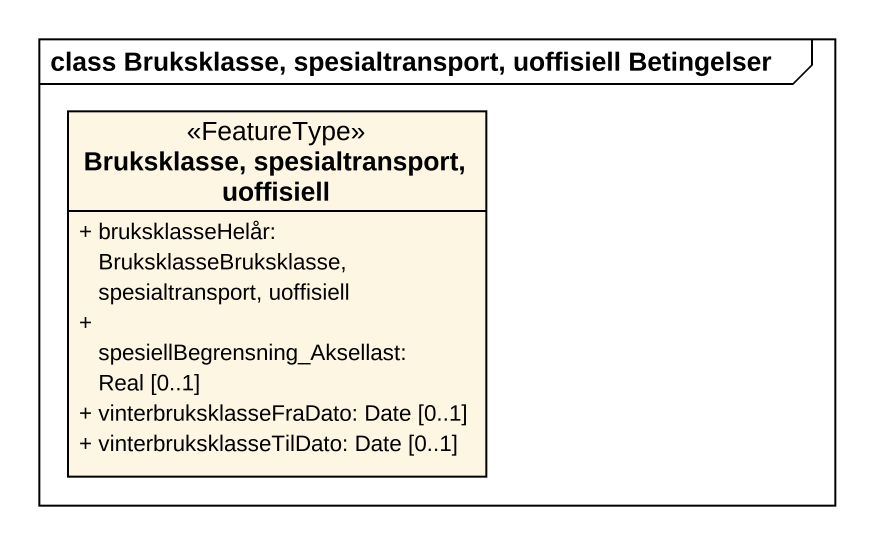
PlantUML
@startuml
mainframe class Bruksklasse, spesialtransport, uoffisiell Betingelser
hide circle
hide empty members
skinparam classAttributeIconSize 0
class "Bruksklasse, spesialtransport, uoffisiell" as Bruksklasse <<FeatureType>> {
  + bruksklasseHelår: BruksklasseBruksklasse, spesialtransport, uoffisiell
  + spesiellBegrensning_Aksellast: Real [0..1]
  + vinterbruksklasseFraDato: Date [0..1]
  + vinterbruksklasseTilDato: Date [0..1]
}
@enduml
